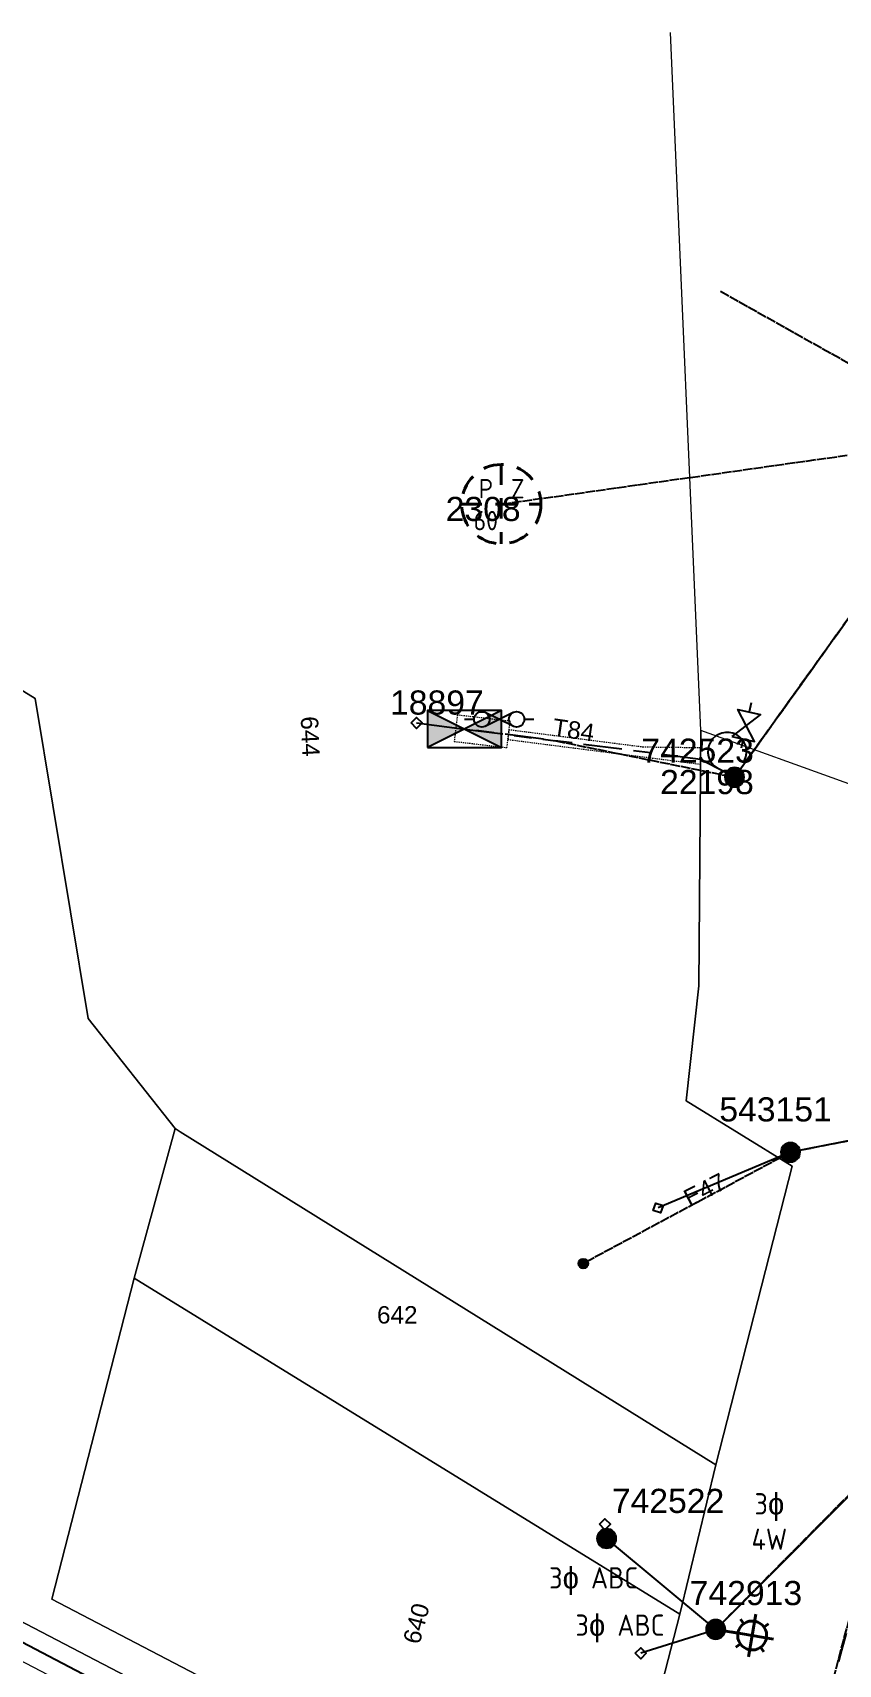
# Model space of a CAD drawing. Header units: metres. Extents: x 316970 to 317938, y 6270894 to 6271502.
# Drawn here: x 317154.5 to 317237.9, y 6271315.6 to 6271484.7 of the extents above; entities that cross this region are included whole.
import ezdxf
from ezdxf.enums import TextEntityAlignment as Align

# ---------------------------------------------------------------- set-up
doc = ezdxf.new("R2010")
doc.units = ezdxf.units.M
for name, pattern in [('Cable Exist OH', [1, 1, 0]), ('Cable Exist UG', [8.2, 4, -1.2, 1.8, -1.2]), ('Dash', [5, 3, -2]), ('HIDDEN', [0.375, 0.25, -0.125]), ('HIDDEN2', [0.1875, 0.125, -0.0625]), ('IECLdasha', [5, 3, -2])]:
    doc.linetypes.add(name, pattern=pattern)
doc.layers.get('0').update_dxf_attribs({"color": 6})
for name, color, linetype, lineweight in [('Cadastre Land Parcels_SP_EXT', 9, 'Continuous', 5), ('Cadastre Other Property_SP_EXT', 9, 'HIDDEN', 5), ('Cadastre Roads_SP_EXT', 9, 'Continuous', 5)]:
    doc.layers.add(name, color=color, linetype=linetype, lineweight=lineweight)
for name, color, linetype in [('Equip_LV_EXT', 7, 'Continuous'), ('Equip_SL_EXT', 7, 'Continuous'), ('Equip_SP_HV_EXT', 7, 'Continuous'), ('Equip_SP_SL_EXT', 7, 'Continuous'), ('Mains_HV_EXT', 7, 'Continuous'), ('Mains_LV_EXT', 7, 'Continuous'), ('Mains_SL_EXT', 7, 'Continuous'), ('Notes_SP_MISC', 7, 'Continuous'), ('Services_SP_EXT', 7, 'Continuous'), ('Sub_SP_EXT', 7, 'Continuous'), ('SupportsOH_SP_TR_HV_LV_SL_EXT', 7, 'Continuous')]:
    doc.layers.add(name, color=color, linetype=linetype)
doc.styles.add('iecARIAL', font='arial.ttf', dxfattribs={"height": 2})
doc.styles.add('iecISOCP', font='isocp.shx')
doc.styles.add('IESYMBOL1', font='isocp.shx')
doc.styles.add('POLE_LABEL', font='arial.ttf')
doc.styles.add('SLCP_LABEL', font='arial.ttf', dxfattribs={"height": 3.5})
doc.styles.get("Standard").update_dxf_attribs({"font": 'arial.ttf'})

# ---------------------------------------------------------------- blocks, each defined once
blk = doc.blocks.new('SUB_PADMOUNT_EXT')
for points in [[(0, 0), (-3.84, 1.92), (-3.84, -1.92)], [(0, 0), (3.84, 1.92), (3.84, -1.92)]]:
    blk.add_hatch(color=256).paths.add_polyline_path(points)
for p, q in [((3.84, 1.92), (-3.84, -1.92)), ((-3.84, 1.92), (3.84, -1.92))]:
    blk.add_line(p, q)
blk.add_lwpolyline([(-3.84, -1.92), (3.84, -1.92), (3.84, 1.92), (-3.84, 1.92)], close=True)
for tag, height, flags, p in [('ASSET_NUM', 2.5, 8, (2, 2)), ('STREET_CODE', 0.2, 9, (1.5, 0)), ('CONSTRUCTED_VOLTAGE', 0.2, 9, (1.5, -0.2)), ('OPERATING_VOLTAGE', 0.2, 9, (1.5, -0.6)), ('ORIENTATION', 0.2, 9, (1.5, -0.8)), ('OWNED_BY', 0.2, 9, (1.5, -1)), ('OPERATED_BY', 0.2, 9, (1.5, -1.2)), ('SECONDARY_VOLTAGE', 0.2, 9, (1.5, -1.6)), ('NO_PHASES', 0.2, 9, (1.5, -0.4)), ('MAINTAINED_BY', 0.2, 9, (1.5, -1.4)), ('STATE', 0.2, 9, (1.5, -1.8)), ('SUBSTATION_TYPE', 0.2, 9, (1.5, -2.2)), ('STREETNAME', 0.2, 9, (1.5, -3)), ('SUBURB', 0.2, 9, (1.5, -3.2)), ('PARENT', 0.2, 9, (1.5, -2)), ('USAGE', 0.2, 9, (1.5, -2.4)), ('LEGEND', 0.2, 9, (1.5, -2.6)), ('LOCATION', 0.2, 9, (1.5, -2.8)), ('NOTES', 0.2, 9, (1.5, -3.4)), ('Z', 0.2, 1, (1.5, -3.6))]:
    blk.add_attdef(tag, text='', height=height, dxfattribs=dict(flags=flags)).set_placement(p, align=Align.MIDDLE_LEFT)
blk = doc.blocks.new('CCP_EXT')
at = {"flags": 9}
for tag, p in [('LIFE_SUPPORT', (0, -1.6)), ('STATE', (0, -1.8)), ('NOTES', (0, -2))]:
    blk.add_attdef(tag, text='', height=0.2, dxfattribs=at).set_placement(p, align=Align.MIDDLE_LEFT)
blk.add_wipeout([(0, 0.57), (0.57, 0), (0, -0.57), (-0.57, 0)])
blk.add_lwpolyline([(-0.57, 0), (0, 0.57), (0.57, 0), (0, -0.57), (-0.57, 0)])
at = {"flags": 1}
blk.add_attdef('Z', (0, 0), '', height=0.2, dxfattribs=at)
at = {"flags": 9}
for tag, p in [('CCP_TYPE', (0, 0)), ('CONSTRUCTED_VOLTAGE', (0, -0.2)), ('OPERATING_VOLTAGE', (0, -0.6)), ('ORIENTATION', (0, -0.8)), ('OWNED_BY', (0, -1)), ('NO_PHASES', (0, -0.4)), ('USAGE', (0, -1.2)), ('LEGEND', (0, -1.4))]:
    blk.add_attdef(tag, text='', height=0.2, dxfattribs=at).set_placement(p, align=Align.MIDDLE_LEFT)
blk = doc.blocks.new('POLE_EXT')
blk.add_hatch(color=256).paths.add_polyline_path([(-1, 0, 1), (1, 0, 1)])
blk.add_lwpolyline([(-1, 0, 1), (1, 0, 1)], format="xyb", close=True)
for tag, height, flags, p in [('pNumber', 2.5, 8, (-17.84, 2.07)), ('OWNED_BY', 0.2, 9, (1.35, -0.4)), ('SPECIAL_USE', 0.2, 9, (1.35, -0.8)), ('STATE', 0.2, 9, (1.35, -1)), ('cLV', 0.2, 9, (1.35, -1.4)), ('hDepth', 0.2, 9, (1.35, -1.6)), ('hDia', 0.2, 9, (1.35, -1.8)), ('PARENT', 0.2, 9, (1.35, -0.6)), ('USAGE', 0.2, 9, (1.35, -1.2)), ('cHV', 0.2, 9, (1.35, -2)), ('cLinedev', 0.2, 9, (1.35, -3.4)), ('LBRACKET', 0.2, 9, (1.35, -2.2)), ('LExisting', 0.2, 9, (1.35, -2.4)), ('LANTNUMBER', 0.2, 9, (1.35, -2.6)), ('LOther', 0.2, 9, (1.35, -2.8)), ('LRemove', 0.2, 9, (1.35, -3)), ('LEGEND', 0.2, 9, (1.35, -3.2)), ('pExisting', 0.2, 9, (1.35, -3.8)), ('pFooting', 0.2, 9, (1.35, -4.4)), ('pNew', 0.2, 9, (1.35, -4.6)), ('pRelocate', 0.2, 9, (1.35, -5)), ('LOCATION', 0.2, 9, (1.35, -3.6)), ('PFNUMBER', 0.2, 9, (1.35, -4)), ('NEWPFNUMBER', 0.2, 9, (1.35, -4.2)), ('pRemove', 0.2, 9, (1.35, -5.2)), ('pReplace', 0.2, 9, (1.35, -5.4)), ('pStay', 0.2, 9, (1.35, -5.6)), ('pType', 0.2, 9, (1.35, -5.8)), ('cspan', 0.2, 9, (1.35, -6)), ('STREETNAME', 0.2, 9, (1.35, -6.2)), ('SUBURB', 0.2, 9, (1.35, -6.4)), ('NOTES', 0.2, 9, (1.35, -6.6)), ('MAINTAINED_BY', 0.2, 9, (1.36, -6.81)), ('OPERATED_BY', 0.2, 9, (1.36, -7.01))]:
    blk.add_attdef(tag, text='', height=height, dxfattribs=dict(flags=flags)).set_placement(p, align=Align.MIDDLE_LEFT)
at = {"style": 'POLE_LABEL'}
for tag, height, flags, p in [('ASSET_NUM', 2.5, 8, (2, 2)), ('STRUCTURE_PLANT_NUMBER', 0.2, 9, (1.35, 0.03)), ('STREET_CODE', 0.2, 9, (1.35, -0.2))]:
    blk.add_attdef(tag, text='', height=height, dxfattribs=dict(at, flags=flags)).set_placement(p, align=Align.MIDDLE_LEFT)
at = {"flags": 1}
blk.add_attdef('Z', (1.35, -7.33), '', height=0.2, dxfattribs=at)
blk = doc.blocks.new('LV_UG_DFUSE_CLOSED_EXT')
for points in [[(1, 0), (0, 0)], [(5.04, 0.73), (2.16, -0.72)], [(5.05, -0.71), (2.16, 0.72)], [(6.2, 0.01), (7.2, 0.01)]]:
    blk.add_lwpolyline(points)
for centre in [(1.8, 0), (5.4, 0.01)]:
    blk.add_circle(centre, 0.8)
at = {"flags": 9}
for tag, p in [('ACTUAL_STATUS', (0, 0)), ('CONSTRUCTED_VOLTAGE', (0, -0.2)), ('OPERATING_VOLTAGE', (0, -0.6)), ('ORIENTATION', (0, -0.8)), ('STATE', (0, -1)), ('SWITCH_TYPE', (0, -1.2)), ('NO_PHASES', (0, -0.4)), ('USAGE', (0, -1.4)), ('NOTES', (0, -1.6))]:
    blk.add_attdef(tag, text='', height=0.2, dxfattribs=at).set_placement(p, align=Align.MIDDLE_LEFT)
at = {"flags": 1}
blk.add_attdef('Z', (0, 0), '', height=0.2, dxfattribs=at)
blk = doc.blocks.new('HV_DOF_CLOSED_EXT')
for p, q in [((0, 7.9), (0, 6.94)), ((0, 4.06), (0, 3.1))]:
    blk.add_line(p, q)
blk.add_lwpolyline([(-1.2, 4.06), (1.2, 4.06), (-1.2, 6.94), (1.2, 6.94)], close=True)
for tag, height, flags, p in [('ASSET_NUM', 2.5, 8, (2, 2)), ('STREET_CODE', 0.2, 9, (1.5, 0)), ('ACTUAL_STATUS', 0.2, 9, (1.5, -0.2)), ('CONSTRUCTED_VOLTAGE', 0.2, 9, (1.5, -0.4)), ('OPERATING_VOLTAGE', 0.2, 9, (1.5, -0.8)), ('ORIENTATION', 0.2, 9, (1.5, -1)), ('OWNED_BY', 0.2, 9, (1.5, -1.2)), ('OPERATED_BY', 0.2, 9, (1.5, -1.4)), ('NO_PHASES', 0.2, 9, (1.5, -0.6)), ('MAINTAINED_BY', 0.2, 9, (1.5, -1.6)), ('STATE', 0.2, 9, (1.5, -1.8)), ('SWITCH_TYPE', 0.2, 9, (1.5, -2)), ('STREETNAME', 0.2, 9, (1.5, -2.8)), ('SUBURB', 0.2, 9, (1.5, -3)), ('USAGE', 0.2, 9, (1.5, -2.2)), ('LEGEND', 0.2, 9, (1.5, -2.4)), ('LOCATION', 0.2, 9, (1.5, -2.6)), ('NOTES', 0.2, 9, (1.5, -3.2)), ('LABEL_ALIGNMENT', 0.2, 9, (1.5, -3.4)), ('Z', 0.2, 1, (1.5, -3.6))]:
    blk.add_attdef(tag, text='', height=height, dxfattribs=dict(flags=flags)).set_placement(p, align=Align.MIDDLE_LEFT)
blk = doc.blocks.new('SLCP_ZELL_EXT')
blk.add_wipeout([(-0.24, 7.5), (-0.71, 7.47), (-1.17, 7.41), (-1.64, 7.32), (-2.09, 7.21), (-2.54, 7.06), (-2.98, 6.89), (-3.41, 6.69), (-3.82, 6.46), (-4.22, 6.21), (-4.6, 5.93), (-4.96, 5.63), (-5.31, 5.31), (-5.63, 4.96), (-5.93, 4.6), (-6.21, 4.22), (-6.46, 3.82), (-6.69, 3.41), (-6.89, 2.98), (-7.06, 2.54), (-7.21, 2.09), (-7.32, 1.64), (-7.41, 1.17), (-7.47, 0.71), (-7.5, 0.24), (-7.5, -0.24), (-7.47, -0.71), (-7.41, -1.17), (-7.32, -1.64), (-7.21, -2.09), (-7.06, -2.54), (-6.89, -2.98), (-6.69, -3.41), (-6.46, -3.82), (-6.21, -4.22), (-5.93, -4.6), (-5.63, -4.96), (-5.31, -5.31), (-4.96, -5.63), (-4.6, -5.93), (-4.22, -6.21), (-3.82, -6.46), (-3.41, -6.69), (-2.98, -6.89), (-2.54, -7.06), (-2.09, -7.21), (-1.64, -7.32), (-1.17, -7.41), (-0.71, -7.47), (-0.24, -7.5), (0.24, -7.5), (0.71, -7.47), (1.17, -7.41), (1.64, -7.32), (2.09, -7.21), (2.54, -7.06), (2.98, -6.89), (3.41, -6.69), (3.82, -6.46), (4.22, -6.21), (4.6, -5.93), (4.96, -5.63), (5.31, -5.31), (5.63, -4.96), (5.93, -4.6), (6.21, -4.22), (6.46, -3.82), (6.69, -3.41), (6.89, -2.98), (7.06, -2.54), (7.21, -2.09), (7.32, -1.64), (7.41, -1.17), (7.47, -0.71), (7.5, -0.24), (7.5, 0.24), (7.47, 0.71), (7.41, 1.17), (7.32, 1.64), (7.21, 2.09), (7.06, 2.54), (6.89, 2.98), (6.69, 3.41), (6.46, 3.82), (6.21, 4.22), (5.93, 4.6), (5.63, 4.96), (5.31, 5.31), (4.96, 5.63), (4.6, 5.93), (4.22, 6.21), (3.82, 6.46), (3.41, 6.69), (2.98, 6.89), (2.54, 7.06), (2.09, 7.21), (1.64, 7.32), (1.17, 7.41), (0.71, 7.47), (0.24, 7.5)])
at = {"linetype": 'Dash', "lineweight": 40, "ltscale": 0.7}
for p, q in [((0, 4.11), (0, -4.11)), ((-4.11, 0), (4.11, 0))]:
    blk.add_line(p, q, dxfattribs=at)
blk.add_circle((0, 0), 4.11, dxfattribs=at)
at = {"lineweight": 40, "style": 'IESYMBOL1'}
for s, p in [('P', (-1.6, 0)), ('Z', (1.7, 0)), ('60', (-1.61, -3.31))]:
    blk.add_text(s, height=2, dxfattribs=at).set_placement(p, align=Align.BOTTOM_CENTER)
at = {"style": 'SLCP_LABEL'}
for tag, height, flags, p in [('ASSET_NUM', 2.5, 8, (2, 2)), ('STREET_CODE', 0.2, 9, (0, -0.2))]:
    blk.add_attdef(tag, text='', height=height, dxfattribs=dict(at, flags=flags)).set_placement(p, align=Align.MIDDLE_LEFT)
at = {"flags": 1}
blk.add_attdef('Z', (0, 0), '', height=0.2, dxfattribs=at)
at = {"flags": 9}
for tag, p in [('CONSTRUCTED_VOLTAGE', (0, -0.4)), ('CONTROL_TYPE', (0, -0.6)), ('OPERATING_VOLTAGE', (0, -1)), ('ORIENTATION', (0, -1.2)), ('OWNED_BY', (0, -1.4)), ('NO_PHASES', (0, -0.8)), ('USAGE', (0, -1.6)), ('STATE', (0, -2)), ('LOCATION', (0, -1.8)), ('NOTES', (0, -2.2))]:
    blk.add_attdef(tag, text='', height=0.2, dxfattribs=at).set_placement(p, align=Align.MIDDLE_LEFT)
blk = doc.blocks.new('CONNECTOR_NODE_EXT')
h = blk.add_hatch(color=256)
edge = h.paths.add_edge_path()
edge.add_arc((0, 0), 0.5, 0, 360)
blk.add_circle((0, 0), 0.5)
at = {"flags": 1}
blk.add_attdef('Z', (0, 0), '', height=0.2, dxfattribs=at)
at = {"flags": 9}
for tag, p in [('CONNECTOR_TYPE', (0, 0)), ('CONSTRUCTED_VOLTAGE', (0, -0.2)), ('OPERATING_VOLTAGE', (0, -0.6)), ('ORIENTATION', (0, -0.8)), ('SUBTYPE', (0, -1)), ('NO_PHASES', (0, -0.4)), ('USAGE', (0, -1.2)), ('NOTES', (0, -1.4))]:
    blk.add_attdef(tag, text='', height=0.2, dxfattribs=at).set_placement(p, align=Align.MIDDLE_LEFT)
blk = doc.blocks.new('*U176')
at = {"lineweight": 40}
for p, q in [((0, 0), (2.28, -0.38)), ((2.56, 1.05), (2.89, 0.59)), ((4.13, 1.59), (3.39, -2.85)), ((5.44, 0.57), (4.98, 0.24)), ((1.54, -0.26), (5.98, -1)), ((2.08, -1.83), (2.54, -1.5)), ((4.96, -2.31), (4.63, -1.85))]:
    blk.add_line(p, q, dxfattribs=at)
blk.add_circle((3.76, -0.63), 1.5, dxfattribs=at)
at = {"style": 'iecARIAL', "flags": 8}
blk.add_attdef('ASSET_NUM', (1.5, 1.5), '', height=2.5, dxfattribs=at)
for tag, p, height, flags in [('OPERATING_VOLTAGE', (0.98, -1.65), 0.2, 9), ('ORIENTATION', (0.98, -1.85), 0.2, 9), ('CONSTRUCTED_VOLTAGE', (0.98, -0.65), 0.2, 9), ('CONTROL_TYPE', (0.98, -0.85), 0.2, 9), ('LANTERN_PURPOSE', (0.98, -1.05), 0.2, 9), ('LANTERN_TYPE', (0.98, -1.25), 0.2, 9), ('NO_PHASES', (0.98, -1.45), 0.2, 9), ('LNUMBER', (2.18, -3.25), 2.5, 8), ('OWNED_BY', (0.98, -2.05), 0.2, 9), ('STATE', (0.98, -2.25), 0.2, 9), ('USAGE', (0.98, -2.45), 0.2, 9), ('CEXIST', (0.98, -2.65), 0.2, 9), ('CNEW', (0.98, -2.85), 0.2, 9), ('CNUMBER', (0.98, -3.05), 0.2, 9), ('CREMOVE', (0.98, -3.25), 0.2, 9), ('CREPLACE', (0.98, -3.45), 0.2, 9), ('LKINGHEIGHT', (0.98, -3.65), 0.2, 9), ('LBRACKET', (0.98, -3.85), 0.2, 9), ('LBRACKETVOCAB', (0.98, -4.05), 0.2, 9), ('LCATEGORY', (0.98, -4.25), 0.2, 9), ('LCHARGE1', (0.98, -4.45), 0.2, 9), ('LCHARGE1PERCENT', (0.98, -4.65), 0.2, 9), ('LCHARGE2', (0.98, -4.85), 0.2, 9), ('LCHARGE2PERCENT', (0.98, -5.05), 0.2, 9), ('LCHARGE3', (0.98, -5.25), 0.2, 9), ('LCHARGE3PERCENT', (0.98, -5.45), 0.2, 9), ('LEXIST', (0.98, -5.65), 0.2, 9), ('LLAMP', (0.98, -5.85), 0.2, 9), ('LLAMPVOCAB', (0.98, -6.05), 0.2, 9), ('LMAST', (0.98, -6.25), 0.2, 9), ('LMASTVOCAB', (0.98, -6.45), 0.2, 9), ('LNEW', (0.98, -6.65), 0.2, 9), ('LANTNUMBER', (0.98, -6.85), 0.2, 9), ('LOUTREACH', (0.98, -7.25), 0.2, 9), ('LOUTREACHVOCAB', (0.98, -7.45), 0.2, 9), ('LRATECODE', (0.98, -7.65), 0.2, 9), ('LREMOVE', (0.98, -7.85), 0.2, 9), ('LREPLACE', (0.98, -8.05), 0.2, 9), ('LTYPE', (0.98, -8.25), 0.2, 9), ('LTYPEVOCAB', (0.98, -8.45), 0.2, 9), ('LEGEND', (0.98, -8.65), 0.2, 9), ('STREETNAME', (0.98, -9.25), 0.2, 9), ('SUBURB', (0.98, -9.45), 0.2, 1), ('LOCATION', (0.98, -8.85), 0.2, 9), ('NOTES', (0.98, -9.05), 0.2, 9)]:
    blk.add_attdef(tag, p, '', height=height, dxfattribs=dict(flags=flags))

msp = doc.modelspace()

# ---------------------------------------------------------------- linework, layer by layer
at = {"layer": 'Cadastre Land Parcels_SP_EXT', "linetype": 'Continuous'}
for points in [[(317105.8, 6271445.85), (317154.73, 6271415.72), (317160.21, 6271382.57), (317169.21, 6271371.17), (317169.76, 6271370.82), (317225.25, 6271336.32), (317233.15, 6271367.25), (317222.16, 6271374.02), (317223.5, 6271385.95), (317223.69, 6271412.42), (317220.55, 6271484.73)], [(317021.96, 6271403.15), (317058.83, 6271369.35), (317213.61, 6271288.6), (317214.36, 6271292.16), (317156.44, 6271322.38), (317164.99, 6271355.66), (317169.21, 6271371.17), (317160.21, 6271382.57), (317154.73, 6271415.72), (317094.32, 6271452.92)], [(317003.25, 6271329.81), (317042.16, 6271309.51), (317057.87, 6271365.9), (317203.55, 6271289.73), (317212.86, 6271285.05), (317213.61, 6271288.6), (317058.83, 6271369.35), (317027.22, 6271398.32)]]:
    msp.add_lwpolyline(points, dxfattribs=at)
for points in [[(317225.25, 6271336.32), (317169.76, 6271370.82), (317169.21, 6271371.17), (317164.99, 6271355.66), (317221.51, 6271320.85), (317225.25, 6271336.32)], [(317221.51, 6271320.85), (317164.99, 6271355.66), (317156.44, 6271322.38), (317214.36, 6271292.16), (317215.41, 6271297.09), (317221.51, 6271320.85)]]:
    msp.add_lwpolyline(points, close=True, dxfattribs=at)
at = {"layer": 'Cadastre Other Property_SP_EXT', "linetype": 'HIDDEN2'}
for points in [[(317198.14, 6271411.28), (317203.6, 6271410.64), (317203.93, 6271413.37), (317198.46, 6271414.01), (317198.14, 6271411.28)], [(317203.7, 6271411.48), (317223.65, 6271408.92), (317223.66, 6271410.61), (317217.75, 6271410.68), (317203.82, 6271412.47), (317203.7, 6271411.48)]]:
    msp.add_lwpolyline(points, close=True, dxfattribs=at)
at = {"layer": 'Mains_HV_EXT', "linetype": 'Cable Exist OH'}
for points in [[(317222.99, 6271259.91), (317241.87, 6271330.82), (317252.35, 6271372.5), (317267.19, 6271412.5), (317252.5, 6271442.87)], [(317227.18, 6271407.57), (317252.5, 6271442.87)], [(317208.67, 6271411.34), (317227.18, 6271407.57)]]:
    msp.add_lwpolyline(points, dxfattribs=at)
at = {"layer": 'Mains_HV_EXT', "linetype": 'Cable Exist UG'}
msp.add_lwpolyline([(317199.2, 6271412.56), (317208.67, 6271411.34)], dxfattribs=at)
at = {"layer": 'Mains_LV_EXT', "linetype": 'Cable Exist OH'}
msp.add_lwpolyline([(317252.5, 6271442.87), (317227.18, 6271407.57)], dxfattribs=at)
at = {"layer": 'Mains_LV_EXT', "linetype": 'Cable Exist UG'}
msp.add_lwpolyline([(317227.18, 6271407.57), (317223.65, 6271409.42), (317199.2, 6271412.56)], dxfattribs=at)
at = {"layer": 'Mains_LV_EXT', "linetype": 'Continuous'}
msp.add_lwpolyline([(317228.2, 6271409.3, 2.33074), (317225.41, 6271408.5)], format="xyb", dxfattribs=at)
at = {"layer": 'Mains_LV_EXT', "color": 0, "linetype": 'IECLdasha'}
msp.add_lwpolyline([(317231.49, 6271291.8), (317243.94, 6271338.17)], dxfattribs=at)
at = {"layer": 'Mains_SL_EXT', "linetype": 'Cable Exist OH'}
msp.add_lwpolyline([(317252.5, 6271442.87), (317225.66, 6271457.93)], dxfattribs=at)
at = {"layer": 'Mains_SL_EXT', "color": 0, "linetype": 'Cable Exist OH'}
msp.add_lwpolyline([(317243.94, 6271338.17), (317225.23, 6271319.26)], dxfattribs=at)
at = {"layer": 'Mains_SL_EXT', "color": 0, "linetype": 'IECLdasha'}
msp.add_lwpolyline([(317243.94, 6271338.17), (317231.48, 6271291.8)], dxfattribs=at)
at = {"layer": 'Services_SP_EXT'}
for points in [[(317252.35, 6271372.5), (317232.98, 6271368.7)], [(317167.29, 6271310.62), (317112.9, 6271339.15), (317057.59, 6271367.28), (317049.52, 6271367.43)], [(317244.11, 6271338.13), (317225.22, 6271319.21)], [(317225.23, 6271319.26), (317213.93, 6271328.68)]]:
    msp.add_lwpolyline(points, dxfattribs=at)

# ---------------------------------------------------------------- block references
at = {"layer": 'Equip_LV_EXT'}
for name, p in [('LV_UG_DFUSE_CLOSED_EXT', (317199.2, 6271413.56)), ('CONNECTOR_NODE_EXT', (317211.51, 6271357.17))]:
    msp.add_blockref(name, p, dxfattribs=at)
at = {"layer": 'Equip_SP_HV_EXT'}
ref = msp.add_blockref('HV_DOF_CLOSED_EXT', (317227.18, 6271407.57), dxfattribs=dict(at, rotation=347.3756207388828))
ref.add_attrib('ASSET_NUM', '22198', dxfattribs={"layer": '0', "height": 2.5}).set_placement((317229.18, 6271408.32), align=Align.TOP_RIGHT)
at = {"layer": 'Equip_SP_SL_EXT'}
msp.add_blockref('*U176', (317225.25, 6271319.26), dxfattribs=at)
at = {"layer": 'Sub_SP_EXT'}
ref = msp.add_blockref('SUB_PADMOUNT_EXT', (317199.2, 6271412.56), dxfattribs=at)
ref.add_attrib('ASSET_NUM', '18897', dxfattribs={"layer": '0', "height": 2.5}).set_placement((317201.2, 6271413.31), align=Align.BOTTOM_RIGHT)
at = {"layer": 'SupportsOH_SP_TR_HV_LV_SL_EXT'}
ref = msp.add_blockref('POLE_EXT', (317227.18, 6271407.57), dxfattribs=at)
ref.add_attrib('ASSET_NUM', '742523', dxfattribs={"layer": '0', "height": 2.5, "style": 'POLE_LABEL'}).set_placement((317229.18, 6271408.32), align=Align.BOTTOM_RIGHT)
ref = msp.add_blockref('POLE_EXT', (317232.98, 6271368.7), dxfattribs=at)
ref.add_attrib('ASSET_NUM', '543151', dxfattribs={"layer": '0', "height": 2.5, "style": 'POLE_LABEL'}).set_placement((317237.26, 6271373.15), align=Align.MIDDLE_RIGHT)
ref = msp.add_blockref('POLE_EXT', (317225.23, 6271319.26), dxfattribs=at)
ref.add_attrib('ASSET_NUM', '742913', dxfattribs={"layer": '0', "height": 2.5, "style": 'POLE_LABEL'}).set_placement((317234.19, 6271323.03), align=Align.MIDDLE_RIGHT)

# ---------------------------------------------------------------- texts
at = {"layer": 'Cadastre Land Parcels_SP_EXT'}
for s, rotation, p in [('644', 272.6, (317182.23, 6271413.85)), ('640', 75.1994, (317194.54, 6271317.62))]:
    msp.add_text(s, height=1.8, rotation=rotation, dxfattribs=at).set_placement(p)
msp.add_text('642', height=1.8, dxfattribs=at).set_placement((317190.14, 6271350.96))
at = {"layer": 'Mains_LV_EXT'}
for s, rotation, p in [('T84', 351.5813, (317208.23, 6271411.9)), ('E47', 27.1385, (317222.51, 6271363))]:
    msp.add_text(s, height=1.8, rotation=rotation, dxfattribs=at).set_placement(p)
at = {"layer": 'Notes_SP_MISC', "linetype": 'Continuous', "char_height": 2.2, "attachment_point": 5, "style": 'iecISOCP'}
for s, insert, width in [('3ɸ 4W', (317230.79, 6271330.44), 6.4365), ('3ɸ ABC', (317212.58, 6271324.27), 10.1778)]:
    msp.add_mtext(s, dxfattribs=dict(at, insert=insert, width=width))

# ---------------------------------------------------------------- next in the draw order: block references
at = {"layer": 'Equip_SL_EXT'}
ref = msp.add_blockref('SLCP_ZELL_EXT', (317203.02, 6271435.87), dxfattribs=at)
ref.add_attrib('ASSET_NUM', '2308', dxfattribs={"layer": '0', "height": 2.5, "style": 'SLCP_LABEL'}).set_placement((317205.02, 6271436.62), align=Align.TOP_RIGHT)
at = {"layer": 'Services_SP_EXT'}
for p in [(317194.24, 6271413.19), (317213.76, 6271330.15), (317217.46, 6271316.79)]:
    msp.add_blockref('CCP_EXT', p, dxfattribs=at)
at = {"layer": 'Services_SP_EXT', "rotation": 206.918609616991}
msp.add_blockref('CCP_EXT', (317219.27, 6271362.93), dxfattribs=at)

# ---------------------------------------------------------------- next in the draw order: linework, layer by layer
at = {"layer": 'Cadastre Roads_SP_EXT', "linetype": 'Continuous'}
msp.add_lwpolyline([(317241.24, 6271312.69), (317246.37, 6271332.09), (317247.39, 6271335.9), (317252.91, 6271350.96), (317253.65, 6271352.99), (317254.6, 6271355.78), (317254.63, 6271355.87), (317259.84, 6271370.09), (317267.7, 6271391.57), (317269.27, 6271395.86), (317258.61, 6271399.73), (317252.11, 6271402.1), (317239.4, 6271406.74), (317223.69, 6271412.42), (317223.5, 6271385.95), (317222.16, 6271374.02), (317233.15, 6271367.25), (317225.25, 6271336.32), (317221.51, 6271320.85), (317215.41, 6271297.09)], dxfattribs=at)
at = {"layer": 'Mains_LV_EXT', "linetype": 'Cable Exist OH'}
msp.add_lwpolyline([(317252.35, 6271372.5), (317232.98, 6271368.7), (317211.51, 6271357.17)], dxfattribs=at)
at = {"layer": 'Mains_SL_EXT', "linetype": 'Cable Exist OH'}
msp.add_lwpolyline([(317203.02, 6271435.87), (317252.5, 6271442.87)], dxfattribs=at)
at = {"layer": 'Services_SP_EXT'}
for points in [[(317194.24, 6271413.19), (317199.2, 6271412.56)], [(317232.98, 6271368.7), (317219.27, 6271362.93)], [(317225.22, 6271319.21), (317217.46, 6271316.79)]]:
    msp.add_lwpolyline(points, dxfattribs=at)

# ---------------------------------------------------------------- next in the draw order: block references
at = {"layer": 'SupportsOH_SP_TR_HV_LV_SL_EXT'}
ref = msp.add_blockref('POLE_EXT', (317213.93, 6271328.68), dxfattribs=at)
ref.add_attrib('ASSET_NUM', '742522', dxfattribs={"layer": '0', "height": 2.5, "style": 'POLE_LABEL'}).set_placement((317226.12, 6271330.58), align=Align.BOTTOM_RIGHT)

# ---------------------------------------------------------------- next in the draw order: texts
at = {"layer": 'Notes_SP_MISC', "linetype": 'Continuous', "insert": (317215.31, 6271319.37), "char_height": 2.2, "width": 10.1778, "attachment_point": 5, "style": 'iecISOCP'}
msp.add_mtext('3ɸ ABC', dxfattribs=at)

doc.saveas('drawing.dxf')
